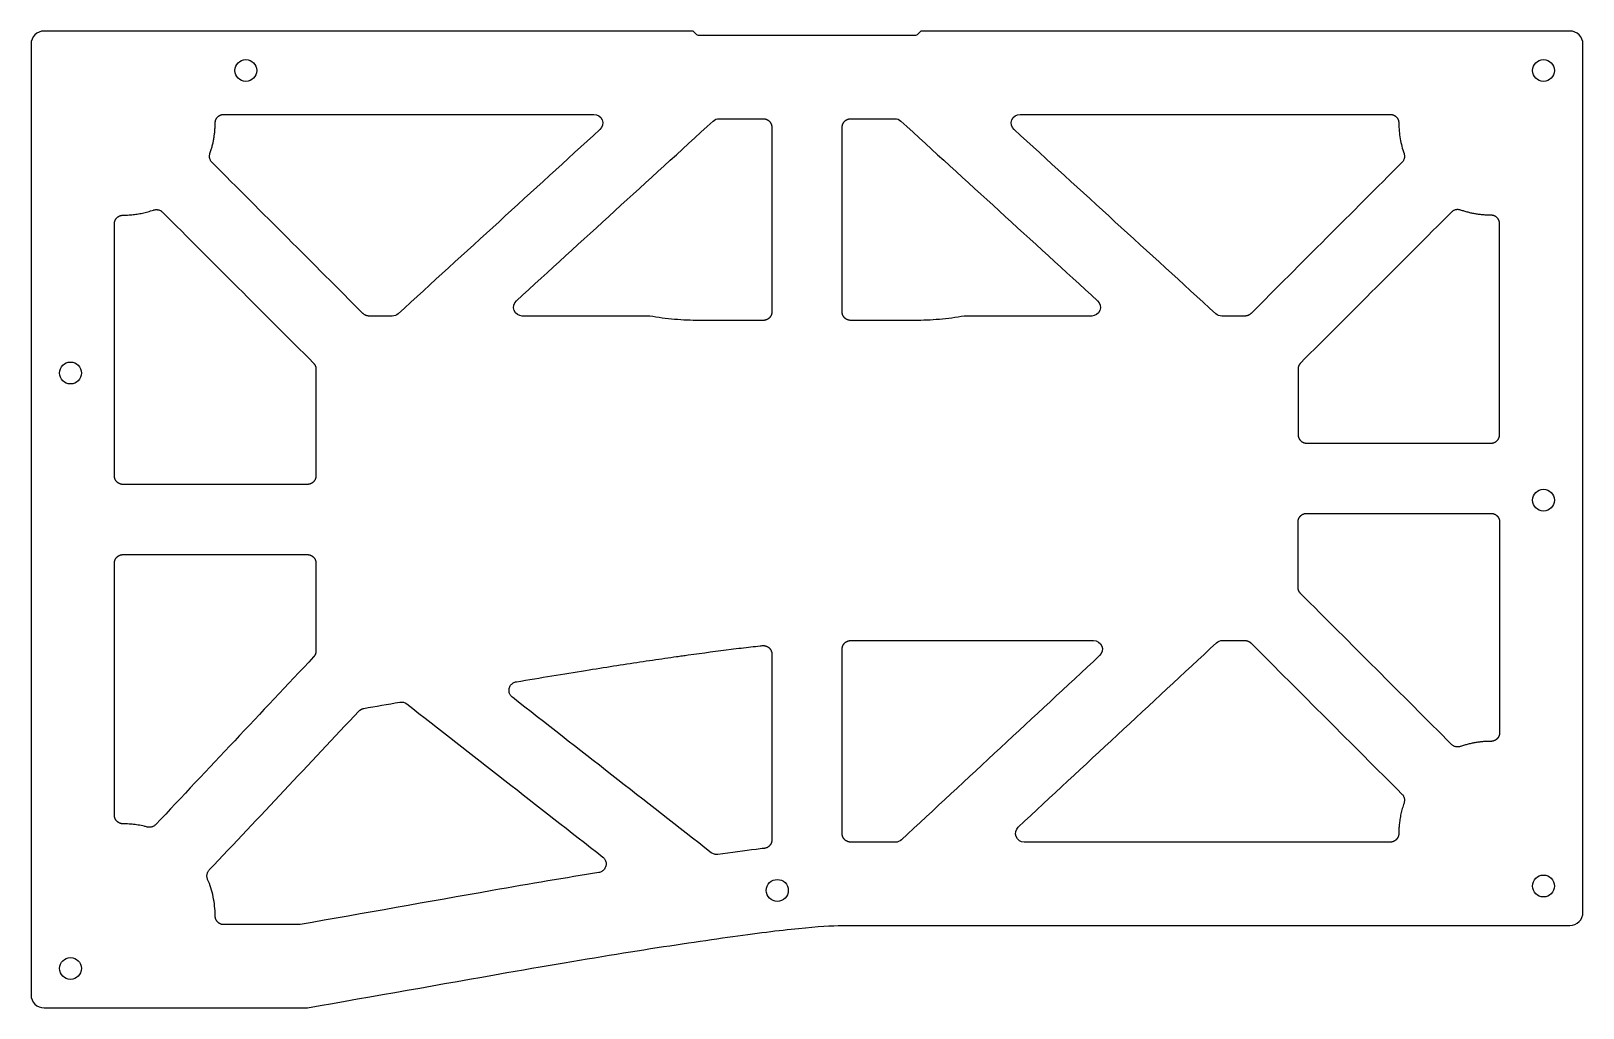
# Model space of a CAD drawing. Extents: x -179 to -2, y 21 to 132.
import ezdxf

# ---------------------------------------------------------------- set-up
doc = ezdxf.new("R2010")
doc.units = 0
doc.layers.add('BackPlate', color=120, linetype='Continuous')

msp = doc.modelspace()

# ---------------------------------------------------------------- linework, layer by layer
at = {"layer": 'BackPlate'}
for centre in [(-154.5, 128), (-6.5, 128), (-174.5, 93.5), (-6.5, 79), (-93.89, 34.5), (-6.5, 35), (-174.5, 25.6)]:
    msp.add_circle(centre, 1.25, dxfattribs=at)
for points, knots in [([(-77.5, 132.5), (-52.83, 132.5), (-28.17, 132.5), (-3.5, 132.5), (-2.67, 132.5), (-2, 131.83), (-2, 131), (-2, 98), (-2, 65), (-2, 32), (-2, 31.17), (-2.67, 30.5), (-3.5, 30.5), (-31.17, 30.5), (-58.83, 30.5), (-86.5, 30.5), (-87.62, 30.5), (-89.3, 30.39), (-91.48, 30.17), (-93.66, 29.95), (-96.36, 29.61), (-99.55, 29.16), (-105.94, 28.27), (-114.35, 26.95), (-124.74, 25.12), (-132.31, 23.79), (-139.88, 22.45), (-147.45, 21.12), (-147.54, 21.1), (-147.62, 21.1), (-147.71, 21.1), (-157.64, 21.1), (-167.57, 21.1), (-177.5, 21.1), (-178.33, 21.1), (-179, 21.77), (-179, 22.6), (-179, 58.73), (-179, 94.87), (-179, 131), (-179, 131.83), (-178.33, 132.5), (-177.5, 132.5), (-152.83, 132.5), (-128.17, 132.5), (-103.5, 132.5), (-103.38, 132.38), (-103.26, 132.26), (-103.15, 132.15), (-103.05, 132.05), (-102.93, 132), (-102.79, 132), (-98.7, 132), (-94.6, 132), (-90.5, 132), (-86.4, 132), (-82.3, 132), (-78.21, 132), (-78.07, 132), (-77.95, 132.05), (-77.85, 132.15), (-77.74, 132.26), (-77.62, 132.38), (-77.5, 132.5)], [360.433469, 360.433469, 360.433469, 360.433469, 434.752434, 434.752434, 434.752434, 435.752434, 435.752434, 435.752434, 544.752434, 544.752434, 544.752434, 545.752434, 545.752434, 545.752434, 628.752502, 628.752502, 628.752502, 629.002502, 629.002502, 629.002502, 629.252502, 629.252502, 629.252502, 629.752463, 629.752463, 629.752463, 652.810005, 652.810005, 652.810005, 653.810005, 653.810005, 653.810005, 684.350327, 684.350327, 684.350327, 685.350327, 685.350327, 685.350327, 803.754868, 803.754868, 803.754868, 804.754868, 804.754868, 804.754868, 879.073834, 879.073834, 879.073834, 879.573834, 879.573834, 879.573834, 880.573834, 880.573834, 880.573834, 892.866727, 892.866727, 892.866727, 905.15962, 905.15962, 905.15962, 906.15962, 906.15962, 906.15962, 906.65962, 906.65962, 906.65962, 906.65962]), ([(-158, 122), (-158, 121.86), (-158.01, 121.58), (-158.03, 121.15), (-158.08, 120.72), (-158.14, 120.29), (-158.22, 119.85), (-158.32, 119.41), (-158.44, 118.98), (-158.54, 118.69), (-158.59, 118.54), (-158.6, 118.5), (-158.62, 118.41), (-158.64, 118.27), (-158.64, 118.13), (-158.62, 117.99), (-158.58, 117.85), (-158.52, 117.72), (-158.44, 117.6), (-158.38, 117.54), (-158.35, 117.51), (-152.61, 111.77), (-146.87, 106.03), (-141.14, 100.29), (-141.12, 100.28), (-141.1, 100.26), (-141.06, 100.23), (-141.03, 100.2), (-140.99, 100.17), (-140.94, 100.14), (-140.9, 100.12), (-140.86, 100.1), (-140.81, 100.08), (-140.77, 100.06), (-140.72, 100.04), (-140.67, 100.03), (-140.62, 100.02), (-140.57, 100.01), (-140.53, 100), (-140.48, 100), (-140.44, 100), (-140.43, 100), (-139.55, 100), (-138.68, 100), (-137.8, 100), (-137.55, 100), (-137.31, 100.09), (-137.13, 100.26), (-129.46, 107.26), (-121.79, 114.26), (-114.13, 121.26), (-113.82, 121.54), (-113.72, 121.98), (-113.87, 122.36), (-114.02, 122.75), (-114.39, 123), (-114.8, 123), (-128.87, 123), (-142.93, 123), (-157, 123), (-157.01, 123), (-157.04, 123), (-157.09, 123), (-157.14, 122.99), (-157.18, 122.98), (-157.23, 122.97), (-157.28, 122.96), (-157.32, 122.95), (-157.37, 122.93), (-157.41, 122.91), (-157.46, 122.89), (-157.5, 122.86), (-157.55, 122.84), (-157.59, 122.81), (-157.63, 122.78), (-157.67, 122.74), (-157.71, 122.71), (-157.74, 122.67), (-157.78, 122.63), (-157.81, 122.59), (-157.84, 122.55), (-157.86, 122.5), (-157.89, 122.46), (-157.91, 122.41), (-157.93, 122.37), (-157.95, 122.32), (-157.96, 122.28), (-157.97, 122.23), (-157.98, 122.18), (-157.99, 122.12), (-158, 122.06), (-158, 122.01), (-158, 122)], [83.827566, 83.827566, 83.827566, 83.827566, 83.834367, 83.841168, 83.847969, 83.85477, 83.861571, 83.868372, 83.875173, 83.881975, 83.881975, 83.881975, 84.006975, 84.131975, 84.256975, 84.381975, 84.506975, 84.631975, 84.756975, 84.881975, 84.881975, 84.881975, 109.224302, 109.224302, 109.224302, 109.286802, 109.349302, 109.411802, 109.474302, 109.536802, 109.599302, 109.661802, 109.724302, 109.786802, 109.849302, 109.911802, 109.974302, 110.036802, 110.099302, 110.161802, 110.224302, 110.224302, 110.224302, 112.864403, 112.864403, 112.864403, 113.864403, 113.864403, 113.864403, 145.009226, 145.009226, 145.009226, 146.009226, 146.009226, 146.009226, 147.009226, 147.009226, 147.009226, 189.390959, 189.390959, 189.390959, 189.422209, 189.453459, 189.484709, 189.515959, 189.547209, 189.578459, 189.609709, 189.640959, 189.672209, 189.703459, 189.734709, 189.765959, 189.797209, 189.828459, 189.859709, 189.890959, 189.922209, 189.953459, 189.984709, 190.015959, 190.047209, 190.078459, 190.109709, 190.140959, 190.172209, 190.203459, 190.234709, 190.265959, 190.297209, 190.359709, 190.390959, 190.390959, 190.390959, 190.390959]), ([(-94.5, 121.5), (-94.5, 121.51), (-94.5, 121.54), (-94.5, 121.59), (-94.51, 121.64), (-94.52, 121.68), (-94.53, 121.73), (-94.54, 121.78), (-94.55, 121.82), (-94.57, 121.87), (-94.59, 121.91), (-94.61, 121.96), (-94.64, 122), (-94.66, 122.05), (-94.69, 122.09), (-94.72, 122.13), (-94.76, 122.17), (-94.79, 122.21), (-94.83, 122.24), (-94.87, 122.28), (-94.91, 122.31), (-94.95, 122.34), (-95, 122.36), (-95.04, 122.39), (-95.09, 122.41), (-95.13, 122.43), (-95.18, 122.45), (-95.22, 122.46), (-95.27, 122.47), (-95.32, 122.48), (-95.38, 122.49), (-95.44, 122.5), (-95.49, 122.5), (-95.5, 122.5), (-97.17, 122.5), (-98.84, 122.5), (-100.52, 122.5), (-100.77, 122.5), (-101.01, 122.41), (-101.19, 122.24), (-108.68, 115.41), (-116.16, 108.57), (-123.64, 101.74), (-123.95, 101.46), (-124.05, 101.02), (-123.9, 100.64), (-123.75, 100.25), (-123.38, 100), (-122.97, 100), (-118.18, 100), (-113.39, 100), (-108.6, 100), (-108.57, 100), (-108.52, 100), (-108.46, 99.99), (-108.43, 99.99), (-107.49, 99.82), (-105.6, 99.58), (-103.72, 99.5), (-102.79, 99.5), (-100.36, 99.5), (-97.93, 99.5), (-95.5, 99.5), (-95.49, 99.5), (-95.46, 99.5), (-95.41, 99.5), (-95.36, 99.51), (-95.32, 99.52), (-95.27, 99.53), (-95.22, 99.54), (-95.18, 99.55), (-95.13, 99.57), (-95.09, 99.59), (-95.04, 99.61), (-95, 99.64), (-94.95, 99.66), (-94.91, 99.69), (-94.87, 99.72), (-94.83, 99.76), (-94.79, 99.79), (-94.76, 99.83), (-94.72, 99.87), (-94.69, 99.91), (-94.66, 99.95), (-94.64, 100), (-94.61, 100.04), (-94.59, 100.09), (-94.57, 100.13), (-94.55, 100.18), (-94.54, 100.22), (-94.53, 100.27), (-94.52, 100.32), (-94.51, 100.38), (-94.5, 100.44), (-94.5, 100.49), (-94.5, 100.5), (-94.5, 107.5), (-94.5, 114.5), (-94.5, 121.5)], [22, 22, 22, 22, 22.03125, 22.0625, 22.09375, 22.125, 22.15625, 22.1875, 22.21875, 22.25, 22.28125, 22.3125, 22.34375, 22.375, 22.40625, 22.4375, 22.46875, 22.5, 22.53125, 22.5625, 22.59375, 22.625, 22.65625, 22.6875, 22.71875, 22.75, 22.78125, 22.8125, 22.84375, 22.875, 22.90625, 22.96875, 23, 23, 23, 28.016913, 28.016913, 28.016913, 29.016913, 29.016913, 29.016913, 59.420193, 59.420193, 59.420193, 60.420193, 60.420193, 60.420193, 61.420193, 61.420193, 61.420193, 75.849045, 75.849045, 75.849045, 76.349045, 76.849045, 76.849045, 76.849045, 76.959603, 77.070162, 77.070162, 77.070162, 84.363055, 84.363055, 84.363055, 84.394305, 84.425555, 84.456805, 84.488055, 84.519305, 84.550555, 84.581805, 84.613055, 84.644305, 84.675555, 84.706805, 84.738055, 84.769305, 84.800555, 84.831805, 84.863055, 84.894305, 84.925555, 84.956805, 84.988055, 85.019305, 85.050555, 85.081805, 85.113055, 85.144305, 85.175555, 85.206805, 85.238055, 85.269305, 85.331805, 85.363055, 85.363055, 85.363055, 106.363055, 106.363055, 106.363055, 106.363055]), ([(-72.57, 99.99), (-72.54, 99.99), (-72.48, 100), (-72.43, 100), (-72.4, 100), (-67.61, 100), (-62.82, 100), (-58.03, 100), (-57.62, 100), (-57.25, 100.25), (-57.1, 100.64), (-56.95, 101.02), (-57.05, 101.46), (-57.36, 101.74), (-64.84, 108.57), (-72.32, 115.41), (-79.81, 122.24), (-79.99, 122.41), (-80.23, 122.5), (-80.48, 122.5), (-82.16, 122.5), (-83.83, 122.5), (-85.5, 122.5), (-85.51, 122.5), (-85.54, 122.5), (-85.59, 122.5), (-85.64, 122.49), (-85.68, 122.48), (-85.73, 122.47), (-85.78, 122.46), (-85.82, 122.45), (-85.87, 122.43), (-85.91, 122.41), (-85.96, 122.39), (-86, 122.36), (-86.05, 122.34), (-86.09, 122.31), (-86.13, 122.28), (-86.17, 122.24), (-86.21, 122.21), (-86.24, 122.17), (-86.28, 122.13), (-86.31, 122.09), (-86.34, 122.05), (-86.36, 122), (-86.39, 121.96), (-86.41, 121.91), (-86.43, 121.87), (-86.45, 121.82), (-86.46, 121.78), (-86.47, 121.73), (-86.48, 121.68), (-86.49, 121.62), (-86.5, 121.56), (-86.5, 121.51), (-86.5, 121.5), (-86.5, 114.5), (-86.5, 107.5), (-86.5, 100.5), (-86.5, 100.49), (-86.5, 100.46), (-86.5, 100.41), (-86.49, 100.36), (-86.48, 100.32), (-86.47, 100.27), (-86.46, 100.22), (-86.45, 100.18), (-86.43, 100.13), (-86.41, 100.09), (-86.39, 100.04), (-86.36, 100), (-86.34, 99.95), (-86.31, 99.91), (-86.28, 99.87), (-86.24, 99.83), (-86.21, 99.79), (-86.17, 99.76), (-86.13, 99.72), (-86.09, 99.69), (-86.05, 99.66), (-86, 99.64), (-85.96, 99.61), (-85.91, 99.59), (-85.87, 99.57), (-85.82, 99.55), (-85.78, 99.54), (-85.73, 99.53), (-85.68, 99.52), (-85.62, 99.51), (-85.56, 99.5), (-85.51, 99.5), (-85.5, 99.5), (-83.07, 99.5), (-80.64, 99.5), (-78.21, 99.5), (-77.28, 99.5), (-75.4, 99.58), (-73.51, 99.82), (-72.57, 99.99)], [117.738867, 117.738867, 117.738867, 117.738867, 118.238867, 118.738867, 118.738867, 118.738867, 133.16772, 133.16772, 133.16772, 134.16772, 134.16772, 134.16772, 135.16772, 135.16772, 135.16772, 165.570999, 165.570999, 165.570999, 166.570999, 166.570999, 166.570999, 171.587912, 171.587912, 171.587912, 171.619162, 171.650412, 171.681662, 171.712912, 171.744162, 171.775412, 171.806662, 171.837912, 171.869162, 171.900412, 171.931662, 171.962912, 171.994162, 172.025412, 172.056662, 172.087912, 172.119162, 172.150412, 172.181662, 172.212912, 172.244162, 172.275412, 172.306662, 172.337912, 172.369162, 172.400412, 172.431662, 172.462912, 172.494162, 172.556662, 172.587912, 172.587912, 172.587912, 193.587912, 193.587912, 193.587912, 193.619162, 193.650412, 193.681662, 193.712912, 193.744162, 193.775412, 193.806662, 193.837912, 193.869162, 193.900412, 193.931662, 193.962912, 193.994162, 194.025412, 194.056662, 194.087912, 194.119162, 194.150412, 194.181662, 194.212912, 194.244162, 194.275412, 194.306662, 194.337912, 194.369162, 194.400412, 194.431662, 194.462912, 194.494162, 194.556662, 194.587912, 194.587912, 194.587912, 201.880806, 201.880806, 201.880806, 201.991364, 202.101922, 202.101922, 202.101922, 202.101922]), ([(-39.86, 100.29), (-34.13, 106.03), (-28.39, 111.77), (-22.65, 117.51), (-22.62, 117.54), (-22.56, 117.6), (-22.48, 117.72), (-22.42, 117.85), (-22.38, 117.99), (-22.36, 118.13), (-22.36, 118.27), (-22.38, 118.41), (-22.4, 118.5), (-22.41, 118.54), (-22.51, 118.8), (-22.67, 119.35), (-22.86, 120.2), (-22.97, 121.09), (-23, 121.69), (-23, 122), (-23, 122.01), (-23, 122.04), (-23, 122.09), (-23.01, 122.14), (-23.02, 122.18), (-23.03, 122.23), (-23.04, 122.28), (-23.05, 122.32), (-23.07, 122.37), (-23.09, 122.41), (-23.11, 122.46), (-23.14, 122.5), (-23.16, 122.55), (-23.19, 122.59), (-23.22, 122.63), (-23.26, 122.67), (-23.29, 122.71), (-23.33, 122.74), (-23.37, 122.78), (-23.41, 122.81), (-23.45, 122.84), (-23.5, 122.86), (-23.54, 122.89), (-23.59, 122.91), (-23.63, 122.93), (-23.68, 122.95), (-23.72, 122.96), (-23.77, 122.97), (-23.82, 122.98), (-23.88, 122.99), (-23.94, 123), (-23.99, 123), (-24, 123), (-38.07, 123), (-52.13, 123), (-66.2, 123), (-66.61, 123), (-66.98, 122.75), (-67.13, 122.36), (-67.28, 121.98), (-67.18, 121.54), (-66.87, 121.26), (-59.21, 114.26), (-51.54, 107.26), (-43.87, 100.26), (-43.69, 100.09), (-43.45, 100), (-43.2, 100), (-42.32, 100), (-41.45, 100), (-40.57, 100), (-40.56, 100), (-40.52, 100), (-40.47, 100), (-40.43, 100.01), (-40.38, 100.02), (-40.33, 100.03), (-40.28, 100.04), (-40.23, 100.06), (-40.19, 100.08), (-40.14, 100.1), (-40.1, 100.12), (-40.06, 100.14), (-40.01, 100.17), (-39.97, 100.2), (-39.94, 100.23), (-39.9, 100.26), (-39.88, 100.28), (-39.86, 100.29)], [1, 1, 1, 1, 25.342327, 25.342327, 25.342327, 25.467327, 25.592327, 25.717327, 25.842327, 25.967327, 26.092327, 26.217327, 26.342327, 26.342327, 26.342327, 26.356068, 26.36981, 26.383551, 26.397292, 26.397292, 26.397292, 26.428542, 26.459792, 26.491042, 26.522292, 26.553542, 26.584792, 26.616042, 26.647292, 26.678542, 26.709792, 26.741042, 26.772292, 26.803542, 26.834792, 26.866042, 26.897292, 26.928542, 26.959792, 26.991042, 27.022292, 27.053542, 27.084792, 27.116042, 27.147292, 27.178542, 27.209792, 27.241042, 27.272292, 27.303542, 27.366042, 27.397292, 27.397292, 27.397292, 69.779026, 69.779026, 69.779026, 70.779026, 70.779026, 70.779026, 71.779026, 71.779026, 71.779026, 102.923849, 102.923849, 102.923849, 103.923849, 103.923849, 103.923849, 106.563949, 106.563949, 106.563949, 106.626449, 106.688949, 106.751449, 106.813949, 106.876449, 106.938949, 107.001449, 107.063949, 107.126449, 107.188949, 107.251449, 107.313949, 107.376449, 107.438949, 107.501449, 107.563949, 107.563949, 107.563949, 107.563949]), ([(-146.5, 81.8), (-146.5, 85.84), (-146.5, 89.89), (-146.5, 93.93), (-146.5, 93.94), (-146.5, 93.98), (-146.5, 94.03), (-146.51, 94.07), (-146.52, 94.12), (-146.53, 94.17), (-146.54, 94.22), (-146.56, 94.27), (-146.58, 94.31), (-146.6, 94.36), (-146.62, 94.4), (-146.64, 94.44), (-146.67, 94.49), (-146.7, 94.53), (-146.73, 94.56), (-146.76, 94.6), (-146.78, 94.62), (-146.79, 94.64), (-152.53, 100.37), (-158.27, 106.11), (-164.01, 111.85), (-164.04, 111.88), (-164.1, 111.94), (-164.22, 112.02), (-164.35, 112.08), (-164.49, 112.12), (-164.63, 112.14), (-164.77, 112.14), (-164.91, 112.12), (-165, 112.1), (-165.04, 112.09), (-165.15, 112.05), (-165.46, 111.95), (-165.97, 111.8), (-166.59, 111.67), (-167.1, 111.59), (-167.4, 111.56), (-167.54, 111.54), (-167.7, 111.53), (-168.04, 111.51), (-168.33, 111.5), (-168.5, 111.5), (-168.51, 111.5), (-168.54, 111.5), (-168.59, 111.5), (-168.64, 111.49), (-168.68, 111.48), (-168.73, 111.47), (-168.78, 111.46), (-168.82, 111.45), (-168.87, 111.43), (-168.91, 111.41), (-168.96, 111.39), (-169, 111.36), (-169.05, 111.34), (-169.09, 111.31), (-169.13, 111.28), (-169.17, 111.24), (-169.21, 111.21), (-169.24, 111.17), (-169.28, 111.13), (-169.31, 111.09), (-169.34, 111.05), (-169.36, 111), (-169.39, 110.96), (-169.41, 110.91), (-169.43, 110.87), (-169.45, 110.82), (-169.46, 110.78), (-169.47, 110.73), (-169.48, 110.68), (-169.49, 110.62), (-169.5, 110.56), (-169.5, 110.51), (-169.5, 110.5), (-169.5, 100.93), (-169.5, 91.37), (-169.5, 81.8), (-169.5, 81.78), (-169.5, 81.75), (-169.5, 81.71), (-169.49, 81.66), (-169.48, 81.62), (-169.47, 81.57), (-169.46, 81.52), (-169.45, 81.48), (-169.43, 81.43), (-169.41, 81.38), (-169.39, 81.34), (-169.36, 81.29), (-169.34, 81.25), (-169.31, 81.21), (-169.28, 81.17), (-169.24, 81.13), (-169.21, 81.09), (-169.17, 81.05), (-169.13, 81.02), (-169.09, 80.99), (-169.05, 80.96), (-169, 80.93), (-168.96, 80.91), (-168.91, 80.89), (-168.87, 80.87), (-168.82, 80.85), (-168.78, 80.84), (-168.73, 80.82), (-168.68, 80.81), (-168.62, 80.8), (-168.56, 80.8), (-168.51, 80.8), (-168.5, 80.8), (-161.5, 80.8), (-154.5, 80.8), (-147.5, 80.8), (-147.49, 80.8), (-147.46, 80.8), (-147.41, 80.8), (-147.36, 80.81), (-147.32, 80.81), (-147.27, 80.82), (-147.22, 80.84), (-147.18, 80.85), (-147.13, 80.87), (-147.09, 80.89), (-147.04, 80.91), (-147, 80.93), (-146.95, 80.96), (-146.91, 80.99), (-146.87, 81.02), (-146.83, 81.05), (-146.79, 81.09), (-146.76, 81.13), (-146.72, 81.17), (-146.69, 81.21), (-146.66, 81.25), (-146.64, 81.29), (-146.61, 81.34), (-146.59, 81.38), (-146.57, 81.43), (-146.55, 81.48), (-146.54, 81.52), (-146.53, 81.57), (-146.52, 81.62), (-146.51, 81.68), (-146.5, 81.74), (-146.5, 81.78), (-146.5, 81.8)], [23, 23, 23, 23, 36.25027, 36.25027, 36.25027, 36.31277, 36.37527, 36.43777, 36.50027, 36.56277, 36.62527, 36.68777, 36.75027, 36.81277, 36.87527, 36.93777, 37.00027, 37.06277, 37.12527, 37.18777, 37.25027, 37.25027, 37.25027, 61.592598, 61.592598, 61.592598, 61.717598, 61.842598, 61.967598, 62.092598, 62.217598, 62.342598, 62.467598, 62.592598, 62.592598, 62.592598, 62.597677, 62.607837, 62.617997, 62.628157, 62.633236, 62.633236, 62.635305, 62.64151, 62.649784, 62.649784, 62.649784, 62.681034, 62.712284, 62.743534, 62.774784, 62.806034, 62.837284, 62.868534, 62.899784, 62.931034, 62.962284, 62.993534, 63.024784, 63.056034, 63.087284, 63.118534, 63.149784, 63.181034, 63.212284, 63.243534, 63.274784, 63.306034, 63.337284, 63.368534, 63.399784, 63.431034, 63.462284, 63.493534, 63.524784, 63.556034, 63.618534, 63.649784, 63.649784, 63.649784, 94.999754, 94.999754, 94.999754, 95.031004, 95.062254, 95.093504, 95.124754, 95.156004, 95.187254, 95.218504, 95.249754, 95.281004, 95.312254, 95.343504, 95.374754, 95.406004, 95.437254, 95.468504, 95.499754, 95.531004, 95.562254, 95.593504, 95.624754, 95.656004, 95.687254, 95.718504, 95.749754, 95.781004, 95.812254, 95.843504, 95.874754, 95.906004, 95.968504, 95.999754, 95.999754, 95.999754, 116.999754, 116.999754, 116.999754, 117.031004, 117.062254, 117.093504, 117.124754, 117.156004, 117.187254, 117.218504, 117.249754, 117.281004, 117.312254, 117.343504, 117.374754, 117.406004, 117.437254, 117.468504, 117.499754, 117.531004, 117.562254, 117.593504, 117.624754, 117.656004, 117.687254, 117.718504, 117.749754, 117.781004, 117.812254, 117.843504, 117.874754, 117.906004, 117.968504, 117.999754, 117.999754, 117.999754, 117.999754]), ([(-15.96, 112.09), (-15.82, 112.04), (-15.53, 111.94), (-15.1, 111.83), (-14.67, 111.72), (-14.24, 111.64), (-13.8, 111.58), (-13.37, 111.53), (-12.93, 111.51), (-12.64, 111.5), (-12.5, 111.5), (-12.49, 111.5), (-12.46, 111.5), (-12.41, 111.5), (-12.36, 111.49), (-12.32, 111.48), (-12.27, 111.47), (-12.22, 111.46), (-12.18, 111.45), (-12.13, 111.43), (-12.09, 111.41), (-12.04, 111.39), (-12, 111.36), (-11.95, 111.34), (-11.91, 111.31), (-11.87, 111.28), (-11.83, 111.24), (-11.79, 111.21), (-11.76, 111.17), (-11.72, 111.13), (-11.69, 111.09), (-11.66, 111.05), (-11.64, 111), (-11.61, 110.96), (-11.59, 110.91), (-11.57, 110.87), (-11.55, 110.82), (-11.54, 110.78), (-11.53, 110.73), (-11.52, 110.68), (-11.51, 110.62), (-11.5, 110.56), (-11.5, 110.51), (-11.5, 110.5), (-11.5, 102.5), (-11.5, 94.5), (-11.5, 86.5), (-11.5, 86.49), (-11.5, 86.46), (-11.5, 86.41), (-11.51, 86.36), (-11.52, 86.32), (-11.53, 86.27), (-11.54, 86.22), (-11.55, 86.18), (-11.57, 86.13), (-11.59, 86.09), (-11.61, 86.04), (-11.64, 86), (-11.66, 85.95), (-11.69, 85.91), (-11.72, 85.87), (-11.76, 85.83), (-11.79, 85.79), (-11.83, 85.76), (-11.87, 85.72), (-11.91, 85.69), (-11.95, 85.66), (-12, 85.64), (-12.04, 85.61), (-12.09, 85.59), (-12.13, 85.57), (-12.18, 85.55), (-12.22, 85.54), (-12.27, 85.53), (-12.32, 85.52), (-12.38, 85.51), (-12.44, 85.5), (-12.49, 85.5), (-12.5, 85.5), (-19.5, 85.5), (-26.5, 85.5), (-33.5, 85.5), (-33.51, 85.5), (-33.54, 85.5), (-33.59, 85.5), (-33.64, 85.51), (-33.68, 85.52), (-33.73, 85.53), (-33.78, 85.54), (-33.82, 85.55), (-33.87, 85.57), (-33.91, 85.59), (-33.96, 85.61), (-34, 85.64), (-34.05, 85.66), (-34.09, 85.69), (-34.13, 85.72), (-34.17, 85.76), (-34.21, 85.79), (-34.24, 85.83), (-34.28, 85.87), (-34.31, 85.91), (-34.34, 85.95), (-34.36, 86), (-34.39, 86.04), (-34.41, 86.09), (-34.43, 86.13), (-34.45, 86.18), (-34.46, 86.22), (-34.47, 86.27), (-34.48, 86.32), (-34.49, 86.38), (-34.5, 86.44), (-34.5, 86.49), (-34.5, 86.5), (-34.5, 88.98), (-34.5, 91.45), (-34.5, 93.93), (-34.5, 93.94), (-34.5, 93.98), (-34.5, 94.03), (-34.49, 94.07), (-34.48, 94.12), (-34.47, 94.17), (-34.46, 94.22), (-34.44, 94.27), (-34.42, 94.31), (-34.4, 94.36), (-34.38, 94.4), (-34.36, 94.44), (-34.33, 94.49), (-34.3, 94.53), (-34.27, 94.56), (-34.24, 94.6), (-34.22, 94.62), (-34.21, 94.64), (-28.47, 100.37), (-22.73, 106.11), (-16.99, 111.85), (-16.96, 111.88), (-16.9, 111.94), (-16.78, 112.02), (-16.65, 112.08), (-16.51, 112.12), (-16.37, 112.14), (-16.23, 112.14), (-16.09, 112.12), (-16, 112.1), (-15.96, 112.09)], [35.521657, 35.521657, 35.521657, 35.521657, 35.528081, 35.534506, 35.540931, 35.547356, 35.553781, 35.560205, 35.56663, 35.573055, 35.573055, 35.573055, 35.604305, 35.635555, 35.666805, 35.698055, 35.729305, 35.760555, 35.791805, 35.823055, 35.854305, 35.885555, 35.916805, 35.948055, 35.979305, 36.010555, 36.041805, 36.073055, 36.104305, 36.135555, 36.166805, 36.198055, 36.229305, 36.260555, 36.291805, 36.323055, 36.354305, 36.385555, 36.416805, 36.448055, 36.479305, 36.541805, 36.573055, 36.573055, 36.573055, 62.997298, 62.997298, 62.997298, 63.028548, 63.059798, 63.091048, 63.122298, 63.153548, 63.184798, 63.216048, 63.247298, 63.278548, 63.309798, 63.341048, 63.372298, 63.403548, 63.434798, 63.466048, 63.497298, 63.528548, 63.559798, 63.591048, 63.622298, 63.653548, 63.684798, 63.716048, 63.747298, 63.778548, 63.809798, 63.841048, 63.872298, 63.903548, 63.966048, 63.997298, 63.997298, 63.997298, 84.997298, 84.997298, 84.997298, 85.028548, 85.059798, 85.091048, 85.122298, 85.153548, 85.184798, 85.216048, 85.247298, 85.278548, 85.309798, 85.341048, 85.372298, 85.403548, 85.434798, 85.466048, 85.497298, 85.528548, 85.559798, 85.591048, 85.622298, 85.653548, 85.684798, 85.716048, 85.747298, 85.778548, 85.809798, 85.841048, 85.872298, 85.903548, 85.966048, 85.997298, 85.997298, 85.997298, 94.176627, 94.176627, 94.176627, 94.239127, 94.301627, 94.364127, 94.426627, 94.489127, 94.551627, 94.614127, 94.676627, 94.739127, 94.801627, 94.864127, 94.926627, 94.989127, 95.051627, 95.114127, 95.176627, 95.176627, 95.176627, 119.518954, 119.518954, 119.518954, 119.643954, 119.768954, 119.893954, 120.018954, 120.143954, 120.268954, 120.393954, 120.518954, 120.518954, 120.518954, 120.518954]), ([(-34.21, 68.36), (-28.47, 62.63), (-22.73, 56.89), (-16.99, 51.15), (-16.96, 51.12), (-16.9, 51.06), (-16.78, 50.98), (-16.65, 50.92), (-16.51, 50.88), (-16.37, 50.86), (-16.23, 50.86), (-16.09, 50.88), (-16, 50.9), (-15.96, 50.91), (-15.81, 50.96), (-15.52, 51.06), (-15.09, 51.18), (-14.65, 51.28), (-14.21, 51.36), (-13.78, 51.42), (-13.35, 51.47), (-12.92, 51.49), (-12.64, 51.5), (-12.5, 51.5), (-12.49, 51.5), (-12.46, 51.5), (-12.41, 51.5), (-12.36, 51.51), (-12.32, 51.52), (-12.27, 51.53), (-12.22, 51.54), (-12.18, 51.55), (-12.13, 51.57), (-12.09, 51.59), (-12.04, 51.61), (-12, 51.64), (-11.95, 51.66), (-11.91, 51.69), (-11.87, 51.72), (-11.83, 51.76), (-11.79, 51.79), (-11.76, 51.83), (-11.72, 51.87), (-11.69, 51.91), (-11.66, 51.95), (-11.64, 52), (-11.61, 52.04), (-11.59, 52.09), (-11.57, 52.13), (-11.55, 52.18), (-11.54, 52.22), (-11.53, 52.27), (-11.52, 52.32), (-11.51, 52.38), (-11.5, 52.44), (-11.5, 52.49), (-11.5, 52.5), (-11.5, 60.5), (-11.5, 68.5), (-11.5, 76.5), (-11.5, 76.51), (-11.5, 76.54), (-11.5, 76.59), (-11.51, 76.64), (-11.52, 76.68), (-11.53, 76.73), (-11.54, 76.78), (-11.55, 76.82), (-11.57, 76.87), (-11.59, 76.91), (-11.61, 76.96), (-11.64, 77), (-11.66, 77.05), (-11.69, 77.09), (-11.72, 77.13), (-11.76, 77.17), (-11.79, 77.21), (-11.83, 77.24), (-11.87, 77.28), (-11.91, 77.31), (-11.95, 77.34), (-12, 77.36), (-12.04, 77.39), (-12.09, 77.41), (-12.13, 77.43), (-12.18, 77.45), (-12.22, 77.46), (-12.27, 77.47), (-12.32, 77.48), (-12.38, 77.49), (-12.44, 77.5), (-12.49, 77.5), (-12.5, 77.5), (-19.5, 77.5), (-26.5, 77.5), (-33.5, 77.5), (-33.51, 77.5), (-33.54, 77.5), (-33.59, 77.5), (-33.64, 77.49), (-33.68, 77.48), (-33.73, 77.47), (-33.78, 77.46), (-33.82, 77.45), (-33.87, 77.43), (-33.91, 77.41), (-33.96, 77.39), (-34, 77.36), (-34.05, 77.34), (-34.09, 77.31), (-34.13, 77.28), (-34.17, 77.24), (-34.21, 77.21), (-34.24, 77.17), (-34.28, 77.13), (-34.31, 77.09), (-34.34, 77.05), (-34.36, 77), (-34.39, 76.96), (-34.41, 76.91), (-34.43, 76.87), (-34.45, 76.82), (-34.46, 76.78), (-34.47, 76.73), (-34.48, 76.68), (-34.49, 76.62), (-34.5, 76.56), (-34.5, 76.51), (-34.5, 76.5), (-34.5, 74.02), (-34.5, 71.55), (-34.5, 69.07), (-34.5, 69.06), (-34.5, 69.02), (-34.5, 68.97), (-34.49, 68.93), (-34.48, 68.88), (-34.47, 68.83), (-34.46, 68.78), (-34.44, 68.73), (-34.42, 68.69), (-34.4, 68.64), (-34.38, 68.6), (-34.36, 68.56), (-34.33, 68.51), (-34.3, 68.47), (-34.27, 68.44), (-34.24, 68.4), (-34.22, 68.38), (-34.21, 68.36)], [10.179329, 10.179329, 10.179329, 10.179329, 34.521657, 34.521657, 34.521657, 34.646657, 34.771657, 34.896657, 35.021657, 35.146657, 35.271657, 35.396657, 35.521657, 35.521657, 35.521657, 35.528458, 35.535259, 35.54206, 35.548861, 35.555662, 35.562463, 35.569265, 35.576066, 35.576066, 35.576066, 35.607316, 35.638566, 35.669816, 35.701066, 35.732316, 35.763566, 35.794816, 35.826066, 35.857316, 35.888566, 35.919816, 35.951066, 35.982316, 36.013566, 36.044816, 36.076066, 36.107316, 36.138566, 36.169816, 36.201066, 36.232316, 36.263566, 36.294816, 36.326066, 36.357316, 36.388566, 36.419816, 36.451066, 36.482316, 36.544816, 36.576066, 36.576066, 36.576066, 63.000308, 63.000308, 63.000308, 63.031558, 63.062808, 63.094058, 63.125308, 63.156558, 63.187808, 63.219058, 63.250308, 63.281558, 63.312808, 63.344058, 63.375308, 63.406558, 63.437808, 63.469058, 63.500308, 63.531558, 63.562808, 63.594058, 63.625308, 63.656558, 63.687808, 63.719058, 63.750308, 63.781558, 63.812808, 63.844058, 63.875308, 63.906558, 63.969058, 64.000308, 64.000308, 64.000308, 85.000308, 85.000308, 85.000308, 85.031558, 85.062808, 85.094058, 85.125308, 85.156558, 85.187808, 85.219058, 85.250308, 85.281558, 85.312808, 85.344058, 85.375308, 85.406558, 85.437808, 85.469058, 85.500308, 85.531558, 85.562808, 85.594058, 85.625308, 85.656558, 85.687808, 85.719058, 85.750308, 85.781558, 85.812808, 85.844058, 85.875308, 85.906558, 85.969058, 86.000308, 86.000308, 86.000308, 94.179637, 94.179637, 94.179637, 94.242137, 94.304637, 94.367137, 94.429637, 94.492137, 94.554637, 94.617137, 94.679637, 94.742137, 94.804637, 94.867137, 94.929637, 94.992137, 95.054637, 95.117137, 95.179637, 95.179637, 95.179637, 95.179637]), ([(-146.5, 61.82), (-146.5, 65.14), (-146.5, 68.47), (-146.5, 71.8), (-146.5, 71.81), (-146.5, 71.84), (-146.5, 71.89), (-146.51, 71.93), (-146.52, 71.98), (-146.53, 72.03), (-146.54, 72.07), (-146.55, 72.12), (-146.57, 72.17), (-146.59, 72.21), (-146.61, 72.26), (-146.64, 72.3), (-146.66, 72.35), (-146.69, 72.39), (-146.72, 72.43), (-146.76, 72.47), (-146.79, 72.51), (-146.83, 72.54), (-146.87, 72.57), (-146.91, 72.61), (-146.95, 72.64), (-147, 72.66), (-147.04, 72.69), (-147.09, 72.71), (-147.13, 72.73), (-147.18, 72.74), (-147.22, 72.76), (-147.27, 72.77), (-147.32, 72.78), (-147.38, 72.79), (-147.44, 72.8), (-147.49, 72.8), (-147.5, 72.8), (-154.5, 72.8), (-161.5, 72.8), (-168.5, 72.8), (-168.51, 72.8), (-168.54, 72.8), (-168.59, 72.79), (-168.64, 72.79), (-168.68, 72.78), (-168.73, 72.77), (-168.78, 72.76), (-168.82, 72.74), (-168.87, 72.73), (-168.91, 72.71), (-168.96, 72.69), (-169, 72.66), (-169.05, 72.64), (-169.09, 72.61), (-169.13, 72.57), (-169.17, 72.54), (-169.21, 72.51), (-169.24, 72.47), (-169.28, 72.43), (-169.31, 72.39), (-169.34, 72.35), (-169.36, 72.3), (-169.39, 72.26), (-169.41, 72.21), (-169.43, 72.17), (-169.45, 72.12), (-169.46, 72.07), (-169.47, 72.03), (-169.48, 71.98), (-169.49, 71.92), (-169.5, 71.86), (-169.5, 71.81), (-169.5, 71.8), (-169.5, 62.23), (-169.5, 52.66), (-169.5, 43.1), (-169.5, 43.08), (-169.5, 43.05), (-169.5, 43.01), (-169.49, 42.96), (-169.48, 42.91), (-169.47, 42.87), (-169.46, 42.82), (-169.45, 42.77), (-169.43, 42.73), (-169.41, 42.68), (-169.39, 42.64), (-169.36, 42.59), (-169.34, 42.55), (-169.31, 42.51), (-169.28, 42.46), (-169.24, 42.43), (-169.21, 42.39), (-169.17, 42.35), (-169.13, 42.32), (-169.09, 42.29), (-169.05, 42.26), (-169, 42.23), (-168.96, 42.21), (-168.91, 42.18), (-168.87, 42.17), (-168.82, 42.15), (-168.78, 42.13), (-168.73, 42.12), (-168.68, 42.11), (-168.62, 42.1), (-168.56, 42.1), (-168.51, 42.1), (-168.5, 42.1), (-168.39, 42.1), (-168.16, 42.09), (-167.82, 42.07), (-167.47, 42.05), (-167.13, 42.01), (-166.67, 41.94), (-166.21, 41.85), (-165.87, 41.76), (-165.76, 41.73), (-165.72, 41.72), (-165.64, 41.7), (-165.5, 41.69), (-165.36, 41.7), (-165.23, 41.73), (-165.1, 41.78), (-164.98, 41.84), (-164.87, 41.92), (-164.8, 41.98), (-164.77, 42.01), (-158.77, 48.38), (-152.77, 54.76), (-146.77, 61.13), (-146.76, 61.14), (-146.74, 61.16), (-146.71, 61.2), (-146.68, 61.24), (-146.66, 61.28), (-146.63, 61.32), (-146.61, 61.36), (-146.59, 61.4), (-146.57, 61.45), (-146.55, 61.49), (-146.54, 61.54), (-146.53, 61.58), (-146.52, 61.63), (-146.51, 61.68), (-146.5, 61.72), (-146.5, 61.77), (-146.5, 61.8), (-146.5, 61.82)], [28.259476, 28.259476, 28.259476, 28.259476, 39.162146, 39.162146, 39.162146, 39.193396, 39.224646, 39.255896, 39.287146, 39.318396, 39.349646, 39.380896, 39.412146, 39.443396, 39.474646, 39.505896, 39.537146, 39.568396, 39.599646, 39.630896, 39.662146, 39.693396, 39.724646, 39.755896, 39.787146, 39.818396, 39.849646, 39.880896, 39.912146, 39.943396, 39.974646, 40.005896, 40.037146, 40.068396, 40.130896, 40.162146, 40.162146, 40.162146, 61.162146, 61.162146, 61.162146, 61.193396, 61.224646, 61.255896, 61.287146, 61.318396, 61.349646, 61.380896, 61.412146, 61.443396, 61.474646, 61.505896, 61.537146, 61.568396, 61.599646, 61.630896, 61.662146, 61.693396, 61.724646, 61.755896, 61.787146, 61.818396, 61.849646, 61.880896, 61.912146, 61.943396, 61.974646, 62.005896, 62.037146, 62.068396, 62.130896, 62.162146, 62.162146, 62.162146, 93.512117, 93.512117, 93.512117, 93.543367, 93.574617, 93.605867, 93.637117, 93.668367, 93.699617, 93.730867, 93.762117, 93.793367, 93.824617, 93.855867, 93.887117, 93.918367, 93.949617, 93.980867, 94.012117, 94.043367, 94.074617, 94.105867, 94.137117, 94.168367, 94.199617, 94.230867, 94.262117, 94.293367, 94.324617, 94.355867, 94.387117, 94.418367, 94.480867, 94.512117, 94.512117, 94.512117, 94.517142, 94.522168, 94.527193, 94.532219, 94.537245, 94.547296, 94.552322, 94.552322, 94.552322, 94.677322, 94.802322, 94.927322, 95.052322, 95.177322, 95.302322, 95.427322, 95.552322, 95.552322, 95.552322, 121.811797, 121.811797, 121.811797, 121.874297, 121.936797, 121.999297, 122.061797, 122.124297, 122.186797, 122.249297, 122.311797, 122.374297, 122.436797, 122.499297, 122.561797, 122.624297, 122.686797, 122.749297, 122.811797, 122.811797, 122.811797, 122.811797]), ([(-101.43, 38.8), (-101.37, 38.76), (-101.26, 38.69), (-101.07, 38.62), (-100.87, 38.59), (-100.74, 38.59), (-100.67, 38.6), (-99.11, 38.82), (-97.66, 39.01), (-95.99, 39.22), (-95.68, 39.26), (-95.38, 39.29), (-95.37, 39.29), (-95.33, 39.3), (-95.26, 39.32), (-95.17, 39.34), (-95.09, 39.37), (-95.01, 39.41), (-94.93, 39.46), (-94.85, 39.52), (-94.78, 39.59), (-94.73, 39.65), (-94.69, 39.7), (-94.67, 39.73), (-94.64, 39.77), (-94.62, 39.82), (-94.6, 39.86), (-94.58, 39.9), (-94.56, 39.94), (-94.54, 40), (-94.53, 40.06), (-94.51, 40.12), (-94.51, 40.17), (-94.5, 40.23), (-94.5, 40.27), (-94.5, 40.29), (-94.5, 47.33), (-94.5, 54.38), (-94.5, 61.42), (-94.5, 61.44), (-94.5, 61.47), (-94.5, 61.52), (-94.51, 61.58), (-94.52, 61.63), (-94.53, 61.68), (-94.55, 61.73), (-94.57, 61.78), (-94.59, 61.83), (-94.61, 61.88), (-94.63, 61.92), (-94.66, 61.97), (-94.69, 62.01), (-94.72, 62.05), (-94.76, 62.09), (-94.79, 62.13), (-94.82, 62.15), (-94.84, 62.18), (-94.87, 62.2), (-94.91, 62.23), (-94.95, 62.26), (-95, 62.29), (-95.05, 62.31), (-95.09, 62.34), (-95.14, 62.36), (-95.19, 62.37), (-95.24, 62.39), (-95.3, 62.4), (-95.35, 62.41), (-95.4, 62.42), (-95.45, 62.42), (-95.5, 62.42), (-95.56, 62.42), (-95.59, 62.42), (-95.61, 62.42), (-95.68, 62.41), (-95.75, 62.4), (-96.18, 62.35), (-96.54, 62.31), (-97.63, 62.19), (-98.38, 62.1), (-100.7, 61.81), (-102.33, 61.59), (-104.28, 61.32), (-104.49, 61.29), (-104.93, 61.23), (-105.15, 61.2), (-105.81, 61.1), (-106.26, 61.04), (-107.63, 60.84), (-108.58, 60.7), (-111.5, 60.26), (-113.57, 59.94), (-118.24, 59.19), (-120.87, 58.76), (-123.65, 58.29), (-123.72, 58.28), (-123.84, 58.25), (-123.96, 58.19), (-124.07, 58.12), (-124.17, 58.04), (-124.26, 57.94), (-124.34, 57.84), (-124.4, 57.73), (-124.44, 57.6), (-124.47, 57.48), (-124.49, 57.35), (-124.48, 57.22), (-124.46, 57.09), (-124.43, 56.96), (-124.38, 56.84), (-124.31, 56.74), (-124.24, 56.64), (-124.15, 56.56), (-124.1, 56.52), (-116.54, 50.61), (-108.99, 44.71), (-101.43, 38.8)], [-1, -1, -1, -1, -0.75, -0.5, -0.25, 0, 0, 0, 0.119943, 0.119943, 0.148103, 0.148103, 0.148103, 0.179353, 0.241853, 0.304353, 0.366853, 0.429353, 0.491853, 0.554353, 0.616853, 0.679353, 0.710603, 0.741853, 0.773103, 0.804353, 0.835603, 0.866853, 0.898103, 0.929353, 0.991853, 1.023103, 1.054353, 1.116853, 1.148103, 1.148103, 1.148103, 22.283696, 22.283696, 22.283696, 22.314946, 22.346196, 22.377446, 22.408696, 22.439946, 22.471196, 22.502446, 22.533696, 22.564946, 22.596196, 22.627446, 22.658696, 22.689946, 22.721196, 22.752446, 22.783696, 22.783696, 22.814946, 22.846196, 22.877446, 22.908696, 22.939946, 22.971196, 23.002446, 23.033696, 23.064946, 23.096196, 23.127446, 23.158696, 23.189946, 23.221196, 23.252446, 23.283696, 23.283696, 23.283696, 23.290166, 23.290166, 23.321414, 23.321414, 23.383912, 23.383912, 23.508907, 23.508907, 23.524531, 23.524531, 23.540156, 23.540156, 23.571405, 23.571405, 23.633902, 23.633902, 23.758897, 23.758897, 23.899967, 23.899967, 23.899967, 23.909306, 23.918645, 23.918645, 23.927984, 23.937323, 23.937323, 23.946662, 23.956001, 23.956001, 23.96534, 23.974679, 23.974679, 23.984018, 23.993357, 23.993357, 24.002077, 24.010796, 24.010796, 24.010796, 52.785205, 52.785205, 52.785205, 52.785205]), ([(-57.81, 63), (-67.04, 63), (-76.27, 63), (-85.5, 63), (-85.51, 63), (-85.54, 63), (-85.59, 63), (-85.64, 62.99), (-85.68, 62.98), (-85.73, 62.97), (-85.78, 62.96), (-85.82, 62.95), (-85.87, 62.93), (-85.91, 62.91), (-85.96, 62.89), (-86, 62.86), (-86.05, 62.84), (-86.09, 62.81), (-86.13, 62.78), (-86.17, 62.74), (-86.21, 62.71), (-86.24, 62.67), (-86.28, 62.63), (-86.31, 62.59), (-86.34, 62.55), (-86.36, 62.5), (-86.39, 62.46), (-86.41, 62.41), (-86.43, 62.37), (-86.45, 62.32), (-86.46, 62.28), (-86.47, 62.23), (-86.48, 62.18), (-86.49, 62.12), (-86.5, 62.06), (-86.5, 62.01), (-86.5, 62), (-86.5, 55), (-86.5, 48), (-86.5, 41), (-86.5, 40.99), (-86.5, 40.96), (-86.5, 40.91), (-86.49, 40.86), (-86.48, 40.82), (-86.47, 40.77), (-86.46, 40.72), (-86.45, 40.68), (-86.43, 40.63), (-86.41, 40.59), (-86.39, 40.54), (-86.36, 40.5), (-86.34, 40.45), (-86.31, 40.41), (-86.28, 40.37), (-86.24, 40.33), (-86.21, 40.29), (-86.17, 40.26), (-86.13, 40.22), (-86.09, 40.19), (-86.05, 40.16), (-86, 40.14), (-85.96, 40.11), (-85.91, 40.09), (-85.87, 40.07), (-85.82, 40.05), (-85.78, 40.04), (-85.73, 40.03), (-85.68, 40.02), (-85.62, 40.01), (-85.56, 40), (-85.51, 40), (-85.5, 40), (-83.8, 40), (-82.11, 40), (-80.41, 40), (-80.16, 40), (-79.92, 40.1), (-79.73, 40.27), (-72.2, 47.27), (-64.66, 54.27), (-57.13, 61.27), (-56.83, 61.55), (-56.73, 61.98), (-56.88, 62.37), (-57.03, 62.75), (-57.4, 63), (-57.81, 63)], [129.138181, 129.138181, 129.138181, 129.138181, 156.828358, 156.828358, 156.828358, 156.859608, 156.890858, 156.922108, 156.953358, 156.984608, 157.015858, 157.047108, 157.078358, 157.109608, 157.140858, 157.172108, 157.203358, 157.234608, 157.265858, 157.297108, 157.328358, 157.359608, 157.390858, 157.422108, 157.453358, 157.484608, 157.515858, 157.547108, 157.578358, 157.609608, 157.640858, 157.672108, 157.703358, 157.734608, 157.797108, 157.828358, 157.828358, 157.828358, 178.828358, 178.828358, 178.828358, 178.859608, 178.890858, 178.922108, 178.953358, 178.984608, 179.015858, 179.047108, 179.078358, 179.109608, 179.140858, 179.172108, 179.203358, 179.234608, 179.265858, 179.297108, 179.328358, 179.359608, 179.390858, 179.422108, 179.453358, 179.484608, 179.515858, 179.547108, 179.578358, 179.609608, 179.640858, 179.672108, 179.703358, 179.734608, 179.797108, 179.828358, 179.828358, 179.828358, 184.913848, 184.913848, 184.913848, 185.913848, 185.913848, 185.913848, 216.767903, 216.767903, 216.767903, 217.767903, 217.767903, 217.767903, 218.767903, 218.767903, 218.767903, 218.767903]), ([(-39.86, 62.71), (-39.88, 62.72), (-39.9, 62.74), (-39.94, 62.77), (-39.97, 62.8), (-40.01, 62.83), (-40.06, 62.86), (-40.1, 62.88), (-40.14, 62.9), (-40.19, 62.92), (-40.23, 62.94), (-40.28, 62.96), (-40.33, 62.97), (-40.38, 62.98), (-40.43, 62.99), (-40.47, 63), (-40.52, 63), (-40.56, 63), (-40.57, 63), (-41.42, 63), (-42.27, 63), (-43.12, 63), (-43.37, 63), (-43.61, 62.9), (-43.8, 62.73), (-51.33, 55.73), (-58.87, 48.73), (-66.4, 41.73), (-66.7, 41.45), (-66.8, 41.02), (-66.65, 40.63), (-66.5, 40.25), (-66.13, 40), (-65.72, 40), (-51.81, 40), (-37.91, 40), (-24, 40), (-23.99, 40), (-23.96, 40), (-23.91, 40), (-23.86, 40.01), (-23.82, 40.02), (-23.77, 40.03), (-23.72, 40.04), (-23.68, 40.05), (-23.63, 40.07), (-23.59, 40.09), (-23.54, 40.11), (-23.5, 40.14), (-23.45, 40.16), (-23.41, 40.19), (-23.37, 40.22), (-23.33, 40.26), (-23.29, 40.29), (-23.26, 40.33), (-23.22, 40.37), (-23.19, 40.41), (-23.16, 40.45), (-23.14, 40.5), (-23.11, 40.54), (-23.09, 40.59), (-23.07, 40.63), (-23.05, 40.68), (-23.04, 40.72), (-23.03, 40.77), (-23.02, 40.82), (-23.01, 40.88), (-23, 40.94), (-23, 40.99), (-23, 41), (-23, 41.17), (-22.99, 41.51), (-22.97, 41.84), (-22.94, 42.1), (-22.91, 42.4), (-22.83, 42.91), (-22.7, 43.53), (-22.55, 44.04), (-22.45, 44.35), (-22.41, 44.46), (-22.4, 44.5), (-22.38, 44.59), (-22.36, 44.73), (-22.36, 44.87), (-22.38, 45.01), (-22.42, 45.15), (-22.48, 45.28), (-22.56, 45.4), (-22.62, 45.46), (-22.65, 45.49), (-28.39, 51.23), (-34.13, 56.97), (-39.86, 62.71)], [110.899463, 110.899463, 110.899463, 110.899463, 110.961963, 111.024463, 111.086963, 111.149463, 111.211963, 111.274463, 111.336963, 111.399463, 111.461963, 111.524463, 111.586963, 111.649463, 111.711963, 111.774463, 111.836963, 111.899463, 111.899463, 111.899463, 114.445786, 114.445786, 114.445786, 115.445786, 115.445786, 115.445786, 146.299841, 146.299841, 146.299841, 147.299841, 147.299841, 147.299841, 148.299841, 148.299841, 148.299841, 190.021906, 190.021906, 190.021906, 190.053156, 190.084406, 190.115656, 190.146906, 190.178156, 190.209406, 190.240656, 190.271906, 190.303156, 190.334406, 190.365656, 190.396906, 190.428156, 190.459406, 190.490656, 190.521906, 190.553156, 190.584406, 190.615656, 190.646906, 190.678156, 190.709406, 190.740656, 190.771906, 190.803156, 190.834406, 190.865656, 190.896906, 190.928156, 190.990656, 191.021906, 191.021906, 191.021906, 191.03018, 191.038453, 191.038453, 191.043533, 191.053693, 191.063852, 191.074012, 191.079092, 191.079092, 191.079092, 191.204092, 191.329092, 191.454092, 191.579092, 191.704092, 191.829092, 191.954092, 192.079092, 192.079092, 192.079092, 216.421419, 216.421419, 216.421419, 216.421419]), ([(-158, 31.6), (-158, 31.58), (-158, 31.55), (-158, 31.51), (-157.99, 31.46), (-157.98, 31.41), (-157.97, 31.37), (-157.96, 31.32), (-157.95, 31.27), (-157.93, 31.23), (-157.91, 31.18), (-157.89, 31.14), (-157.86, 31.09), (-157.84, 31.05), (-157.81, 31.01), (-157.78, 30.96), (-157.74, 30.93), (-157.71, 30.89), (-157.67, 30.85), (-157.63, 30.82), (-157.59, 30.79), (-157.55, 30.76), (-157.5, 30.73), (-157.46, 30.71), (-157.41, 30.68), (-157.37, 30.67), (-157.32, 30.65), (-157.28, 30.63), (-157.23, 30.62), (-157.18, 30.61), (-157.12, 30.6), (-157.06, 30.6), (-157.01, 30.6), (-157, 30.6), (-154.17, 30.6), (-151.33, 30.6), (-148.5, 30.6), (-148.47, 30.6), (-148.41, 30.6), (-148.35, 30.61), (-148.32, 30.61), (-141.01, 31.9), (-133.7, 33.19), (-126.39, 34.48), (-122, 35.25), (-117.95, 35.94), (-114.25, 36.54), (-114.18, 36.55), (-114.06, 36.58), (-113.94, 36.64), (-113.83, 36.71), (-113.73, 36.78), (-113.64, 36.88), (-113.56, 36.99), (-113.5, 37.1), (-113.45, 37.22), (-113.42, 37.35), (-113.4, 37.48), (-113.41, 37.61), (-113.43, 37.74), (-113.46, 37.86), (-113.52, 37.98), (-113.58, 38.09), (-113.65, 38.19), (-113.74, 38.27), (-113.79, 38.31), (-121.24, 44.13), (-128.7, 49.96), (-136.15, 55.78), (-136.37, 55.95), (-136.66, 56.02), (-136.94, 55.97), (-138.31, 55.73), (-139.68, 55.49), (-141.05, 55.25), (-141.06, 55.25), (-141.09, 55.24), (-141.13, 55.23), (-141.17, 55.22), (-141.2, 55.21), (-141.24, 55.19), (-141.28, 55.18), (-141.32, 55.16), (-141.35, 55.14), (-141.39, 55.12), (-141.42, 55.1), (-141.45, 55.08), (-141.49, 55.06), (-141.53, 55.02), (-141.57, 54.99), (-141.6, 54.96), (-141.6, 54.95), (-147.29, 48.91), (-152.98, 42.87), (-158.67, 36.83), (-158.7, 36.8), (-158.76, 36.72), (-158.83, 36.6), (-158.89, 36.46), (-158.93, 36.32), (-158.94, 36.17), (-158.93, 36.02), (-158.91, 35.88), (-158.87, 35.79), (-158.86, 35.75), (-158.72, 35.44), (-158.48, 34.8), (-158.21, 33.78), (-158.04, 32.71), (-158, 31.97), (-158, 31.6)], [61.643595, 61.643595, 61.643595, 61.643595, 61.674845, 61.706095, 61.737345, 61.768595, 61.799845, 61.831095, 61.862345, 61.893595, 61.924845, 61.956095, 61.987345, 62.018595, 62.049845, 62.081095, 62.112345, 62.143595, 62.174845, 62.206095, 62.237345, 62.268595, 62.299845, 62.331095, 62.362345, 62.393595, 62.424845, 62.456095, 62.487345, 62.518595, 62.549845, 62.612345, 62.643595, 62.643595, 62.643595, 71.360589, 71.360589, 71.360589, 71.860589, 72.360589, 72.360589, 72.360589, 94.630733, 94.630733, 94.630733, 94.840203, 94.840203, 94.840203, 94.849542, 94.858881, 94.858881, 94.86822, 94.877559, 94.877559, 94.886898, 94.896237, 94.896237, 94.905576, 94.914915, 94.914915, 94.924254, 94.933593, 94.933593, 94.942473, 94.951354, 94.951354, 94.951354, 123.318394, 123.318394, 123.318394, 124.318394, 124.318394, 124.318394, 128.495467, 128.495467, 128.495467, 128.557967, 128.620467, 128.682967, 128.745467, 128.807967, 128.870467, 128.932967, 128.995467, 129.057967, 129.120467, 129.182967, 129.245467, 129.307967, 129.432967, 129.495467, 129.495467, 129.495467, 154.383472, 154.383472, 154.383472, 154.508472, 154.633472, 154.758472, 154.883472, 155.008472, 155.133472, 155.258472, 155.383472, 155.383472, 155.383472, 155.399966, 155.416459, 155.432953, 155.449446, 155.449446, 155.449446, 155.449446])]:
    msp.add_open_spline(points, degree=3, knots=knots, dxfattribs=at)

doc.saveas('drawing.dxf')
